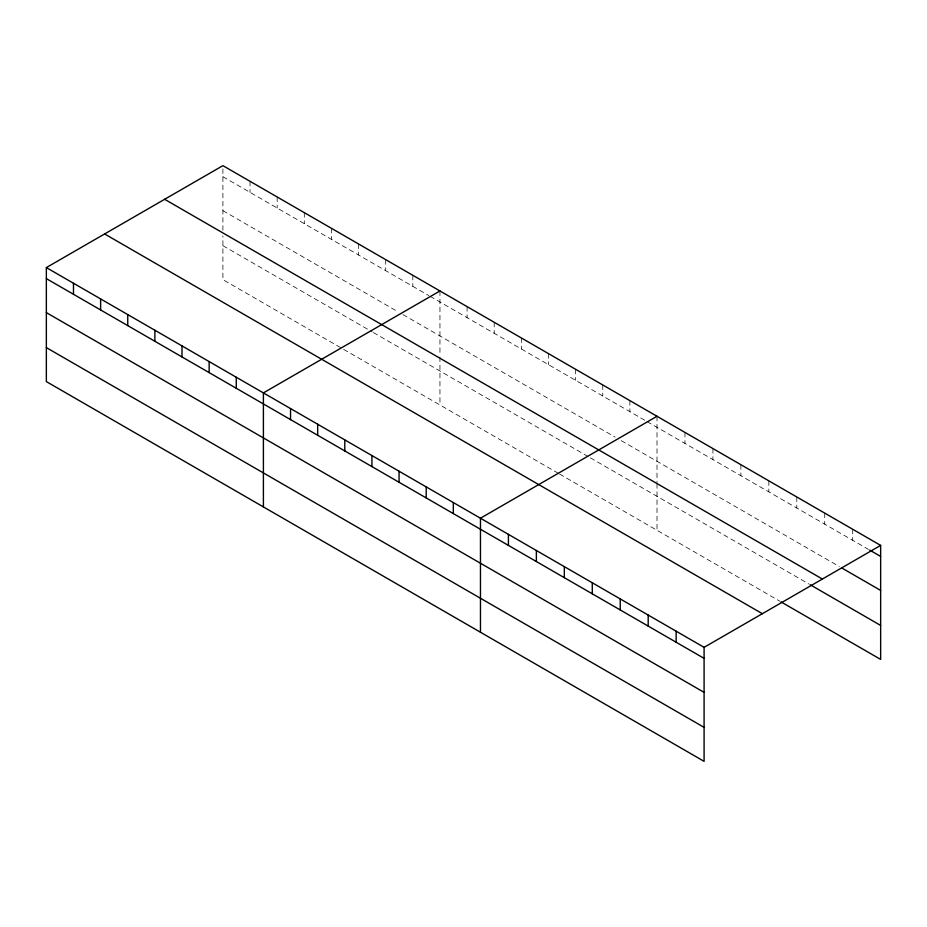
<?xml version="1.0" encoding="UTF-8"?>
<svg xmlns="http://www.w3.org/2000/svg" width="927" height="927" viewBox="0 0 927 927"><rect width="100%" height="100%" fill="white"/><g stroke="black" fill="none" stroke-linecap="round" stroke-linejoin="round"><path stroke-width="0.7" stroke-dasharray="4.63 3.48" d="M222.909 230.278L222.909 165.655M222.909 176.686L428.865 295.597M430.093 296.304L645.922 420.916M647.15 421.623L868.495 549.421M222.909 210.672L398.031 311.785M402.967 314.624L615.088 437.092M621.252 440.661L839.329 566.559M222.909 245.69L372.133 331.843M373.361 332.55L589.19 457.162M590.418 457.868L808.947 584.033M558.355 473.338L222.909 279.664L222.909 235.887M559.584 474.056L779.769 601.171M852.701 529.259L852.701 540.302M824.74 513.118L824.74 524.161M796.791 496.976L796.791 508.019M768.831 480.846L768.831 491.878M740.882 464.705L740.882 475.736M712.921 448.564L712.921 459.595M684.972 432.422L684.972 443.465M657.011 416.281L657.011 482.318M657.011 483.709L657.011 530.302M629.885 400.626L629.885 411.658M602.747 384.96L602.747 395.991M575.621 369.294L575.621 380.325M548.483 353.627L548.483 364.659M521.356 337.961L521.356 349.004M494.218 322.295L494.218 333.338M467.092 306.628L467.092 317.671M439.954 290.974L439.954 355.597M439.954 356.999L439.954 404.983M412.828 275.307L412.828 286.339M385.69 259.641L385.69 270.672M358.564 243.975L358.564 255.006M331.437 228.309L331.437 239.351M304.299 212.642L304.299 223.685M277.173 196.987L277.173 208.019M250.035 181.321L250.035 192.352"/><path stroke-width="1.39" d="M46.35 267.59L704.091 647.336L704.091 761.345L46.35 381.6L46.35 267.59L222.909 165.655L880.65 545.4L880.65 659.41L780.986 601.878M439.954 290.974L263.407 392.897L263.407 506.918M657.011 416.281L480.464 518.216L480.464 632.237M704.091 647.336L880.65 545.4M869.711 550.117L880.65 556.432M841.762 567.961L880.65 590.418M164.635 199.293L822.388 579.039M810.152 584.728L880.65 625.435M104.612 233.952L762.365 613.697M46.35 278.621L704.091 658.367M46.35 312.608L704.091 692.353M46.35 347.613L704.091 727.359M676.142 631.194L676.142 642.226M648.193 615.053L648.193 626.084M620.233 598.912L620.233 609.954M592.283 582.77L592.283 593.813M564.323 566.64L564.323 577.672M536.374 550.499L536.374 561.53M508.413 534.358L508.413 545.389M453.326 502.55L453.326 513.593M426.2 486.884L426.2 497.926M399.062 471.229L399.062 482.26M371.936 455.563L371.936 466.594M344.798 439.896L344.798 450.928M317.671 424.23L317.671 435.261M290.533 408.564L290.533 419.607M236.269 377.231L236.269 388.274M209.143 361.576L209.143 372.608M182.005 345.91L182.005 356.941M154.879 330.244L154.879 341.275M127.741 314.577L127.741 325.62M100.614 298.911L100.614 309.954M73.476 283.245L73.476 294.288"/></g></svg>
